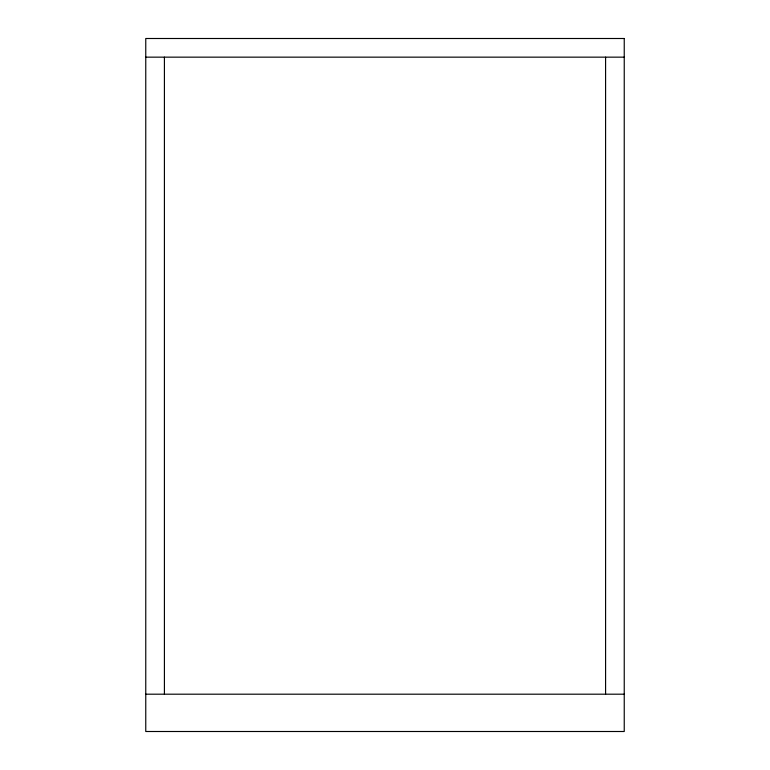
<?xml version="1.0" encoding="UTF-8"?>
<svg xmlns="http://www.w3.org/2000/svg" width="770" height="770" viewBox="0 0 770 770"><rect width="100%" height="100%" fill="white"/><g stroke="black" fill="none" stroke-linecap="round" stroke-linejoin="round"><path stroke-width="1.16" d="M145.761 57.153L624.239 57.153M145.761 694.193L624.239 694.193M605.586 57.153L605.586 694.193M164.414 57.153L164.414 694.193M624.239 38.5L145.761 38.5L145.761 731.5L624.239 731.5L624.239 38.5"/></g></svg>
